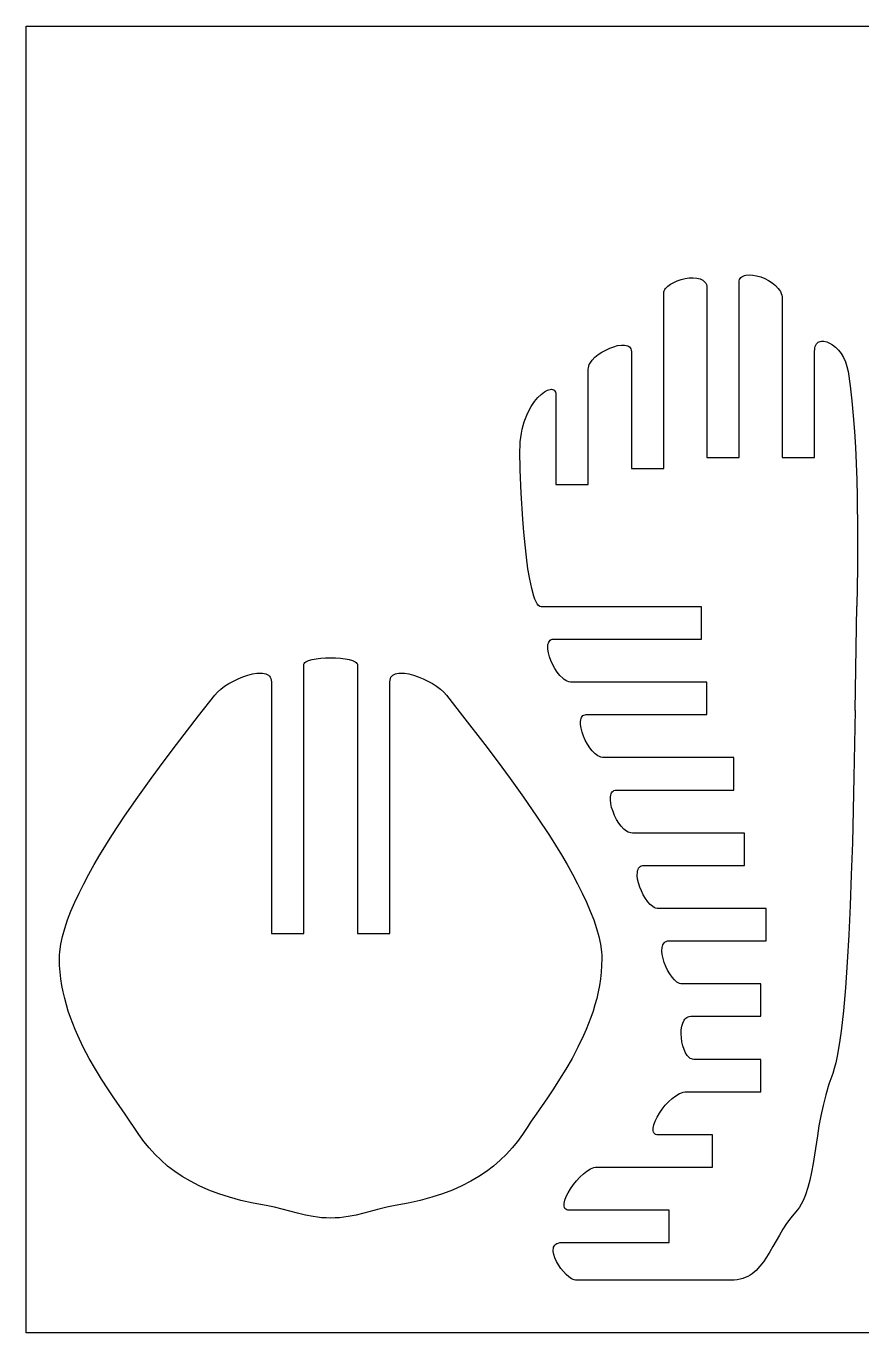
# Model space of a CAD drawing. Extents: x -1907 to 1907, y -3764 to 3764.
# Drawn here: x -1907 to -975, y -2247 to -789 of the extents above; entities that cross this region are included whole.
import ezdxf

# ---------------------------------------------------------------- set-up
doc = ezdxf.new("R2010")
doc.units = 0
doc.header["$MEASUREMENT"] = 0
doc.layers.get('0').update_dxf_attribs({"linetype": 'CONTINUOUS'})

msp = doc.modelspace()

# ---------------------------------------------------------------- linework, layer by layer
for p, q in [((-1907, -2246.5), (-1907, -788.9)), ((-1907, -788.9), (1907, -788.9)), ((-1191.5, -1079), (-1188.5, -1076.7)), ((-1188.5, -1076.7), (-1184.8, -1074.7)), ((-1184.8, -1074.7), (-1180.8, -1072.9)), ((-1180.8, -1072.9), (-1176.4, -1071.5)), ((-1176.4, -1071.5), (-1171.9, -1070.5)), ((-1171.9, -1070.5), (-1167.5, -1069.8)), ((-1167.5, -1069.8), (-1163.1, -1069.6)), ((-1163.1, -1069.6), (-1159.1, -1070)), ((-1159.1, -1070), (-1155.4, -1070.8)), ((-1155.4, -1070.8), (-1153.8, -1071.5)), ((-1153.8, -1071.5), (-1152.3, -1072.3)), ((-1152.3, -1072.3), (-1151.1, -1073.3)), ((-1151.1, -1073.3), (-1150, -1074.4)), ((-1150, -1074.4), (-1149.1, -1075.7)), ((-1149.1, -1075.7), (-1148.4, -1077.2)), ((-1148.4, -1077.2), (-1148, -1078.9)), ((-1111.8, -1074.6), (-1111.7, -1073)), ((-1111.8, -1270.2), (-1111.8, -1074.6)), ((-1111.7, -1073), (-1111.3, -1071.6)), ((-1111.3, -1071.6), (-1110.7, -1070.4)), ((-1110.7, -1070.4), (-1109.8, -1069.4)), ((-1109.8, -1069.4), (-1108.7, -1068.5)), ((-1108.7, -1068.5), (-1107.4, -1067.8)), ((-1107.4, -1067.8), (-1106, -1067.2)), ((-1106, -1067.2), (-1104.3, -1066.8)), ((-1104.3, -1066.8), (-1100.7, -1066.5)), ((-1100.7, -1066.5), (-1096.6, -1066.7)), ((-1096.6, -1066.7), (-1092.3, -1067.5)), ((-1092.3, -1067.5), (-1087.8, -1068.7)), ((-1087.8, -1068.7), (-1083.3, -1070.5)), ((-1083.3, -1070.5), (-1079, -1072.7)), ((-1079, -1072.7), (-1074.9, -1075.2)), ((-1074.9, -1075.2), (-1071.3, -1078.2)), ((-1071.3, -1078.2), (-1068.2, -1081.5)), ((-1196, -1086.8), (-1195.8, -1085.4)), ((-1196, -1282.2), (-1196, -1086.8)), ((-1195.8, -1085.4), (-1195.4, -1084.1)), ((-1195.4, -1084.1), (-1194.8, -1082.7)), ((-1194.8, -1082.7), (-1193.9, -1081.5)), ((-1193.9, -1081.5), (-1191.5, -1079)), ((-1148, -1078.9), (-1147.9, -1080.7)), ((-1147.9, -1080.7), (-1147.9, -1270.2)), ((-1068.2, -1081.5), (-1066.9, -1083.3)), ((-1066.9, -1083.3), (-1065.8, -1085.1)), ((-1065.8, -1085.1), (-1065, -1087)), ((-1065, -1087), (-1064.3, -1089)), ((-1064.3, -1089), (-1063.9, -1091)), ((-1063.9, -1091), (-1063.8, -1093.1)), ((-1063.8, -1093.1), (-1063.8, -1270.2)), ((-1264.9, -1152.6), (-1260.6, -1150.2)), ((-1260.6, -1150.2), (-1256.1, -1148.1)), ((-1256.1, -1148.1), (-1251.6, -1146.5)), ((-1251.6, -1146.5), (-1247.3, -1145.3)), ((-1247.3, -1145.3), (-1243.2, -1144.7)), ((-1243.2, -1144.7), (-1239.6, -1144.7)), ((-1239.6, -1144.7), (-1237.9, -1145)), ((-1237.9, -1145), (-1236.5, -1145.4)), ((-1236.5, -1145.4), (-1235.2, -1146)), ((-1235.2, -1146), (-1234.1, -1146.8)), ((-1234.1, -1146.8), (-1233.2, -1147.8)), ((-1233.2, -1147.8), (-1232.6, -1149)), ((-1232.6, -1149), (-1232.2, -1150.5)), ((-1232.2, -1150.5), (-1232, -1152.1)), ((-1027.7, -1151.5), (-1027.6, -1149.5)), ((-1027.6, -1149.5), (-1027.3, -1147.7)), ((-1027.3, -1147.7), (-1026.9, -1146.1)), ((-1026.9, -1146.1), (-1026.3, -1144.6)), ((-1026.3, -1144.6), (-1025.6, -1143.4)), ((-1025.6, -1143.4), (-1024.7, -1142.4)), ((-1024.7, -1142.4), (-1023.7, -1141.6)), ((-1023.7, -1141.6), (-1022.6, -1141)), ((-1022.6, -1141), (-1021.3, -1140.6)), ((-1021.3, -1140.6), (-1020, -1140.3)), ((-1020, -1140.3), (-1017.2, -1140.3)), ((-1017.2, -1140.3), (-1014.1, -1141.1)), ((-1014.1, -1141.1), (-1010.9, -1142.5)), ((-1010.9, -1142.5), (-1007.6, -1144.5)), ((-1007.6, -1144.5), (-1004.3, -1147.1)), ((-1004.3, -1147.1), (-1001.2, -1150.4)), ((-1001.2, -1150.4), (-998.2, -1154.1)), ((-1278.9, -1166.5), (-1278.1, -1164.8)), ((-1278.1, -1164.8), (-1275.7, -1161.5)), ((-1275.7, -1161.5), (-1272.6, -1158.3)), ((-1272.6, -1158.3), (-1269, -1155.3)), ((-1269, -1155.3), (-1264.9, -1152.6)), ((-1232, -1152.1), (-1232, -1282.2)), ((-1027.7, -1270.2), (-1027.7, -1151.5)), ((-998.2, -1154.1), (-995.6, -1158.4)), ((-995.6, -1158.4), (-993.4, -1163.2)), ((-993.4, -1163.2), (-991.6, -1168.4)), ((-1280.1, -1171.6), (-1280, -1169.9)), ((-1280.1, -1300.3), (-1280.1, -1171.6)), ((-1280, -1169.9), (-1279.6, -1168.2)), ((-1279.6, -1168.2), (-1278.9, -1166.5)), ((-991.6, -1168.4), (-990.4, -1174.1)), ((-990.4, -1174.1), (-988.1, -1190.2)), ((-1328.9, -1196.9), (-1325.5, -1195.1)), ((-1325.5, -1195.1), (-1323.9, -1194.5)), ((-1323.9, -1194.5), (-1322.5, -1194.1)), ((-1322.5, -1194.1), (-1321.1, -1194)), ((-1321.1, -1194), (-1319.9, -1194.2)), ((-1319.9, -1194.2), (-1318.8, -1194.5)), ((-1318.8, -1194.5), (-1317.9, -1195.1)), ((-1317.9, -1195.1), (-1317.2, -1196)), ((-988.1, -1190.2), (-986.1, -1206.7)), ((-1343.6, -1213.2), (-1340, -1207.8)), ((-1340, -1207.8), (-1336.3, -1203.3)), ((-1336.3, -1203.3), (-1332.5, -1199.7)), ((-1332.5, -1199.7), (-1328.9, -1196.9)), ((-1317.2, -1196), (-1316.6, -1197.1)), ((-1316.6, -1197.1), (-1316.3, -1198.4)), ((-1316.3, -1198.4), (-1316.2, -1200)), ((-1316.2, -1200), (-1316.2, -1300.3)), ((-986.1, -1206.7), (-984.5, -1223.6)), ((-1350.1, -1226.5), (-1348.6, -1222.9)), ((-1348.6, -1222.9), (-1347, -1219.4)), ((-1347, -1219.4), (-1343.6, -1213.2)), ((-984.5, -1223.6), (-983.1, -1240.9)), ((-1354.6, -1243.1), (-1353.7, -1238.6)), ((-1353.7, -1238.6), (-1352.6, -1234.4)), ((-1352.6, -1234.4), (-1351.4, -1230.3)), ((-1351.4, -1230.3), (-1350.1, -1226.5)), ((-1356.2, -1257.5), (-1355.9, -1252.5)), ((-1355.9, -1252.5), (-1355.3, -1247.7)), ((-1355.3, -1247.7), (-1354.6, -1243.1)), ((-983.1, -1240.9), (-982, -1258.5)), ((-1356.3, -1262.8), (-1356.2, -1257.5)), ((-1356, -1283.9), (-1356.3, -1262.8)), ((-982, -1258.5), (-981.2, -1276.6)), ((-1232, -1282.2), (-1196, -1282.2)), ((-1147.9, -1270.2), (-1111.8, -1270.2)), ((-1063.8, -1270.2), (-1027.7, -1270.2)), ((-981.2, -1276.6), (-980.6, -1295.1)), ((-1354.9, -1310), (-1356, -1283.9)), ((-980.6, -1295.1), (-980.2, -1314)), ((-1353.1, -1338.7), (-1354.9, -1310)), ((-1316.2, -1300.3), (-1280.1, -1300.3)), ((-980.2, -1314), (-979.8, -1352.9)), ((-1351.9, -1353.3), (-1353.1, -1338.7)), ((-1350.6, -1367.6), (-1351.9, -1353.3)), ((-979.8, -1352.9), (-980, -1393.5)), ((-1349, -1381.3), (-1350.6, -1367.6)), ((-1347.3, -1394.2), (-1349, -1381.3)), ((-1345.3, -1405.9), (-1347.3, -1394.2)), ((-980, -1393.5), (-980.5, -1435.8)), ((-1343.2, -1416.2), (-1345.3, -1405.9)), ((-1340.8, -1424.7), (-1343.2, -1416.2)), ((-1339.6, -1428.2), (-1340.8, -1424.7)), ((-1338.3, -1431.1), (-1339.6, -1428.2)), ((-1337, -1433.5), (-1338.3, -1431.1)), ((-1335.6, -1435.2), (-1337, -1433.5)), ((-1334.1, -1436.3), (-1335.6, -1435.2)), ((-1332.6, -1436.6), (-1334.1, -1436.3)), ((-1153.7, -1436.6), (-1332.6, -1436.6)), ((-1153.7, -1472.7), (-1153.7, -1436.6)), ((-982.4, -1552.2), (-980.5, -1435.8)), ((-1325.2, -1480.2), (-1325, -1478.6)), ((-1325.1, -1483.9), (-1325.2, -1480.2)), ((-1324.4, -1487.9), (-1325.1, -1483.9)), ((-1325, -1478.6), (-1324.6, -1477.1)), ((-1324.6, -1477.1), (-1324.1, -1475.9)), ((-1324.1, -1475.9), (-1323.4, -1474.8)), ((-1323.4, -1474.8), (-1322.6, -1473.9)), ((-1322.6, -1473.9), (-1321.5, -1473.2)), ((-1321.5, -1473.2), (-1320.3, -1472.8)), ((-1320.3, -1472.8), (-1318.9, -1472.7)), ((-1318.9, -1472.7), (-1153.7, -1472.7)), ((-1597.4, -1501.7), (-1597.3, -1500.7)), ((-1597.3, -1500.7), (-1596.8, -1499.8)), ((-1596.8, -1499.8), (-1596, -1498.9)), ((-1596, -1498.9), (-1594.9, -1498.1)), ((-1594.9, -1498.1), (-1591.9, -1496.7)), ((-1591.9, -1496.7), (-1588, -1495.5)), ((-1588, -1495.5), (-1583.5, -1494.6)), ((-1583.5, -1494.6), (-1578.4, -1493.9)), ((-1578.4, -1493.9), (-1573, -1493.5)), ((-1573, -1493.5), (-1567.4, -1493.4)), ((-1567.4, -1493.4), (-1561.8, -1493.5)), ((-1561.8, -1493.5), (-1556.4, -1493.9)), ((-1556.4, -1493.9), (-1551.3, -1494.6)), ((-1551.3, -1494.6), (-1546.7, -1495.5)), ((-1546.7, -1495.5), (-1542.9, -1496.7)), ((-1542.9, -1496.7), (-1539.9, -1498.1)), ((-1539.9, -1498.1), (-1538.8, -1498.9)), ((-1538.8, -1498.9), (-1538, -1499.8)), ((-1538, -1499.8), (-1537.5, -1500.7)), ((-1537.5, -1500.7), (-1537.3, -1501.7)), ((-1323.3, -1492.3), (-1324.4, -1487.9)), ((-1321.7, -1496.7), (-1323.3, -1492.3)), ((-1319.7, -1501.2), (-1321.7, -1496.7)), ((-1317.3, -1505.6), (-1319.7, -1501.2)), ((-1670.5, -1516.8), (-1665.2, -1514.6)), ((-1665.2, -1514.6), (-1659.9, -1512.8)), ((-1659.9, -1512.8), (-1654.7, -1511.5)), ((-1654.7, -1511.5), (-1649.8, -1510.7)), ((-1649.8, -1510.7), (-1645.4, -1510.5)), ((-1645.4, -1510.5), (-1643.3, -1510.6)), ((-1643.3, -1510.6), (-1641.4, -1510.9)), ((-1641.4, -1510.9), (-1639.7, -1511.4)), ((-1639.7, -1511.4), (-1638.1, -1512)), ((-1638.1, -1512), (-1636.8, -1512.8)), ((-1636.8, -1512.8), (-1635.6, -1513.9)), ((-1635.6, -1513.9), (-1634.7, -1515.1)), ((-1634.7, -1515.1), (-1634.1, -1516.6)), ((-1597.4, -1801.1), (-1597.4, -1501.7)), ((-1537.3, -1501.7), (-1537.3, -1801.1)), ((-1500.7, -1516.6), (-1500.1, -1515.1)), ((-1500.1, -1515.1), (-1499.1, -1513.9)), ((-1499.1, -1513.9), (-1498, -1512.8)), ((-1498, -1512.8), (-1496.6, -1512)), ((-1496.6, -1512), (-1495.1, -1511.4)), ((-1495.1, -1511.4), (-1493.4, -1510.9)), ((-1493.4, -1510.9), (-1491.5, -1510.6)), ((-1491.5, -1510.6), (-1489.4, -1510.5)), ((-1489.4, -1510.5), (-1485, -1510.7)), ((-1485, -1510.7), (-1480.1, -1511.5)), ((-1480.1, -1511.5), (-1474.9, -1512.8)), ((-1474.9, -1512.8), (-1469.6, -1514.6)), ((-1469.6, -1514.6), (-1464.2, -1516.8)), ((-1314.6, -1509.6), (-1317.3, -1505.6)), ((-1311.7, -1513.3), (-1314.6, -1509.6)), ((-1308.5, -1516.3), (-1311.7, -1513.3)), ((-1693.5, -1531.7), (-1689.8, -1528.4)), ((-1689.8, -1528.4), (-1685.6, -1525.2)), ((-1685.6, -1525.2), (-1680.9, -1522.2)), ((-1680.9, -1522.2), (-1675.8, -1519.4)), ((-1675.8, -1519.4), (-1670.5, -1516.8)), ((-1634.1, -1516.6), (-1633.6, -1518.3)), ((-1633.6, -1518.3), (-1633.5, -1520.2)), ((-1633.5, -1520.2), (-1633.5, -1801.1)), ((-1501.3, -1520.2), (-1501.1, -1518.3)), ((-1501.3, -1801.1), (-1501.3, -1520.2)), ((-1501.1, -1518.3), (-1500.7, -1516.6)), ((-1464.2, -1516.8), (-1459, -1519.4)), ((-1459, -1519.4), (-1453.9, -1522.2)), ((-1453.9, -1522.2), (-1449.2, -1525.2)), ((-1449.2, -1525.2), (-1445, -1528.4)), ((-1445, -1528.4), (-1441.3, -1531.7)), ((-1306.9, -1517.6), (-1308.5, -1516.3)), ((-1305.2, -1518.7), (-1306.9, -1517.6)), ((-1303.5, -1519.6), (-1305.2, -1518.7)), ((-1301.8, -1520.2), (-1303.5, -1519.6)), ((-1300, -1520.6), (-1301.8, -1520.2)), ((-1298.3, -1520.8), (-1300, -1520.6)), ((-1147.7, -1520.8), (-1298.3, -1520.8)), ((-1147.7, -1556.8), (-1147.7, -1520.8)), ((-1714.6, -1558.4), (-1696.4, -1535.1)), ((-1696.4, -1535.1), (-1693.5, -1531.7)), ((-1441.3, -1531.7), (-1438.3, -1535.1)), ((-1438.3, -1535.1), (-1420.2, -1558.4)), ((-1739.3, -1590.2), (-1714.6, -1558.4)), ((-1420.2, -1558.4), (-1395.5, -1590.2)), ((-1287.6, -1560), (-1286.9, -1558.9)), ((-1286.9, -1558.9), (-1286, -1558)), ((-1286, -1558), (-1285, -1557.4)), ((-1285, -1557.4), (-1283.7, -1557)), ((-1283.7, -1557), (-1282.3, -1556.8)), ((-1282.3, -1556.8), (-1147.7, -1556.8)), ((-982.4, -1552.2), (-983.8, -1626.6)), ((-1288.7, -1564.4), (-1288.5, -1562.7)), ((-1288.6, -1568), (-1288.7, -1564.4)), ((-1288, -1572.1), (-1288.6, -1568)), ((-1288.5, -1562.7), (-1288.1, -1561.3)), ((-1288.1, -1561.3), (-1287.6, -1560)), ((-1286.9, -1576.4), (-1288, -1572.1)), ((-1285.4, -1580.9), (-1286.9, -1576.4)), ((-1283.4, -1585.4), (-1285.4, -1580.9)), ((-1281.1, -1589.7), (-1283.4, -1585.4)), ((-1753.2, -1608.6), (-1739.3, -1590.2)), ((-1395.5, -1590.2), (-1381.6, -1608.6)), ((-1278.5, -1593.8), (-1281.1, -1589.7)), ((-1275.6, -1597.4), (-1278.5, -1593.8)), ((-1272.5, -1600.5), (-1275.6, -1597.4)), ((-1269.3, -1602.9), (-1272.5, -1600.5)), ((-1267.6, -1603.7), (-1269.3, -1602.9)), ((-1767.7, -1628.3), (-1753.2, -1608.6)), ((-1381.6, -1608.6), (-1367.1, -1628.3)), ((-1265.9, -1604.4), (-1267.6, -1603.7)), ((-1264.2, -1604.8), (-1265.9, -1604.4)), ((-1262.5, -1604.9), (-1264.2, -1604.8)), ((-1117.7, -1604.9), (-1262.5, -1604.9)), ((-1117.7, -1641), (-1117.7, -1604.9)), ((-1782.4, -1648.8), (-1767.7, -1628.3)), ((-1367.1, -1628.3), (-1352.3, -1648.8)), ((-983.8, -1626.6), (-985.6, -1700)), ((-1255.4, -1648.5), (-1255.1, -1646.9)), ((-1255.1, -1646.9), (-1254.7, -1645.4)), ((-1254.7, -1645.4), (-1254.1, -1644.1)), ((-1254.1, -1644.1), (-1253.4, -1643)), ((-1253.4, -1643), (-1252.5, -1642.2)), ((-1252.5, -1642.2), (-1251.4, -1641.5)), ((-1251.4, -1641.5), (-1250.1, -1641.1)), ((-1250.1, -1641.1), (-1248.6, -1641)), ((-1248.6, -1641), (-1117.7, -1641)), ((-1797.1, -1670.1), (-1782.4, -1648.8)), ((-1352.3, -1648.8), (-1337.7, -1670.1)), ((-1255.4, -1652.1), (-1255.4, -1648.5)), ((-1255, -1656.2), (-1255.4, -1652.1)), ((-1254, -1660.5), (-1255, -1656.2)), ((-1252.5, -1665), (-1254, -1660.5)), ((-1811.3, -1691.7), (-1797.1, -1670.1)), ((-1337.7, -1670.1), (-1323.4, -1691.7)), ((-1250.7, -1669.5), (-1252.5, -1665)), ((-1248.5, -1673.8), (-1250.7, -1669.5)), ((-1246, -1677.9), (-1248.5, -1673.8)), ((-1243.3, -1681.5), (-1246, -1677.9)), ((-1240.4, -1684.6), (-1243.3, -1681.5)), ((-1237.3, -1687), (-1240.4, -1684.6)), ((-1235.7, -1687.9), (-1237.3, -1687)), ((-1234.1, -1688.5), (-1235.7, -1687.9)), ((-1232.5, -1688.9), (-1234.1, -1688.5)), ((-1230.9, -1689.1), (-1232.5, -1688.9)), ((-1105.7, -1689.1), (-1230.9, -1689.1)), ((-1105.7, -1725.1), (-1105.7, -1689.1)), ((-1824.8, -1713.4), (-1818.2, -1702.6)), ((-1818.2, -1702.6), (-1811.3, -1691.7)), ((-1323.4, -1691.7), (-1316.6, -1702.6)), ((-1316.6, -1702.6), (-1310, -1713.4)), ((-985.6, -1700), (-986.8, -1735.5)), ((-1831.1, -1724.2), (-1824.8, -1713.4)), ((-1310, -1713.4), (-1303.7, -1724.2)), ((-1837.1, -1734.9), (-1831.1, -1724.2)), ((-1303.7, -1724.2), (-1297.7, -1734.9)), ((-1225.4, -1736.3), (-1225.3, -1732.6)), ((-1225.3, -1732.6), (-1225, -1731)), ((-1225, -1731), (-1224.5, -1729.6)), ((-1224.5, -1729.6), (-1223.9, -1728.3)), ((-1223.9, -1728.3), (-1223.1, -1727.2)), ((-1223.1, -1727.2), (-1222.2, -1726.3)), ((-1222.2, -1726.3), (-1221, -1725.7)), ((-1221, -1725.7), (-1219.7, -1725.3)), ((-1219.7, -1725.3), (-1218.2, -1725.1)), ((-1218.2, -1725.1), (-1105.7, -1725.1)), ((-1848, -1756), (-1842.7, -1745.5)), ((-1842.7, -1745.5), (-1837.1, -1734.9)), ((-1297.7, -1734.9), (-1292, -1745.5)), ((-1292, -1745.5), (-1286.8, -1756)), ((-1225, -1740.3), (-1225.4, -1736.3)), ((-1224.1, -1744.7), (-1225, -1740.3)), ((-1222.7, -1749.2), (-1224.1, -1744.7)), ((-986.8, -1735.5), (-988.1, -1769.7)), ((-1852.7, -1766.2), (-1848, -1756)), ((-1286.8, -1756), (-1282.1, -1766.2)), ((-1220.9, -1753.6), (-1222.7, -1749.2)), ((-1218.8, -1758), (-1220.9, -1753.6)), ((-1216.4, -1762), (-1218.8, -1758)), ((-1213.8, -1765.7), (-1216.4, -1762)), ((-1860.7, -1785.9), (-1857, -1776.2)), ((-1857, -1776.2), (-1852.7, -1766.2)), ((-1282.1, -1766.2), (-1277.8, -1776.2)), ((-1277.8, -1776.2), (-1274, -1785.9)), ((-1211, -1768.8), (-1213.8, -1765.7)), ((-1208, -1771.1), (-1211, -1768.8)), ((-1206.5, -1772), (-1208, -1771.1)), ((-1205, -1772.7), (-1206.5, -1772)), ((-1203.4, -1773.1), (-1205, -1772.7)), ((-1201.9, -1773.2), (-1203.4, -1773.1)), ((-1081.6, -1773.2), (-1201.9, -1773.2)), ((-1081.6, -1809.3), (-1081.6, -1773.2)), ((-988.1, -1769.7), (-989.6, -1802.4)), ((-1863.9, -1795.3), (-1860.7, -1785.9)), ((-1274, -1785.9), (-1270.9, -1795.3)), ((-1868.3, -1813.1), (-1866.4, -1804.4)), ((-1866.4, -1804.4), (-1863.9, -1795.3)), ((-1633.5, -1801.1), (-1597.4, -1801.1)), ((-1537.3, -1801.1), (-1501.3, -1801.1)), ((-1270.9, -1795.3), (-1268.4, -1804.4)), ((-1268.4, -1804.4), (-1266.5, -1813.1)), ((-989.6, -1802.4), (-991.3, -1833.1)), ((-1869.7, -1825.3), (-1869.4, -1821.4)), ((-1869.4, -1821.4), (-1868.3, -1813.1)), ((-1266.5, -1813.1), (-1265.4, -1821.4)), ((-1265.4, -1821.4), (-1265.1, -1825.3)), ((-1197.9, -1820.4), (-1197.8, -1816.8)), ((-1197.6, -1824.5), (-1197.9, -1820.4)), ((-1197.8, -1816.8), (-1197.4, -1815.1)), ((-1197.4, -1815.1), (-1196.9, -1813.7)), ((-1196.9, -1813.7), (-1196.3, -1812.4)), ((-1196.3, -1812.4), (-1195.5, -1811.3)), ((-1195.5, -1811.3), (-1194.4, -1810.4)), ((-1194.4, -1810.4), (-1193.2, -1809.8)), ((-1193.2, -1809.8), (-1191.8, -1809.4)), ((-1191.8, -1809.4), (-1190.2, -1809.3)), ((-1190.2, -1809.3), (-1081.6, -1809.3)), ((-1869.8, -1829.2), (-1869.7, -1825.3)), ((-1869.6, -1836.8), (-1869.8, -1829.2)), ((-1265, -1829.2), (-1265.2, -1836.8)), ((-1265.1, -1825.3), (-1265, -1829.2)), ((-1196.7, -1828.8), (-1197.6, -1824.5)), ((-1195.4, -1833.3), (-1196.7, -1828.8)), ((-1193.7, -1837.8), (-1195.4, -1833.3)), ((-991.3, -1833.1), (-993.3, -1861.5)), ((-1869.1, -1844.3), (-1869.6, -1836.8)), ((-1868.3, -1851.7), (-1869.1, -1844.3)), ((-1265.7, -1844.3), (-1266.5, -1851.7)), ((-1265.2, -1836.8), (-1265.7, -1844.3)), ((-1191.6, -1842.1), (-1193.7, -1837.8)), ((-1189.3, -1846.2), (-1191.6, -1842.1)), ((-1186.7, -1849.8), (-1189.3, -1846.2)), ((-1184, -1852.9), (-1186.7, -1849.8)), ((-1867.1, -1859.1), (-1868.3, -1851.7)), ((-1865.7, -1866.3), (-1867.1, -1859.1)), ((-1267.6, -1859.1), (-1269, -1866.3)), ((-1266.5, -1851.7), (-1267.6, -1859.1)), ((-1181.2, -1855.3), (-1184, -1852.9)), ((-1179.8, -1856.1), (-1181.2, -1855.3)), ((-1178.4, -1856.8), (-1179.8, -1856.1)), ((-1177, -1857.2), (-1178.4, -1856.8)), ((-1175.5, -1857.3), (-1177, -1857.2)), ((-1087.6, -1857.3), (-1175.5, -1857.3)), ((-1087.6, -1893.4), (-1087.6, -1857.3)), ((-993.3, -1861.5), (-995.5, -1887.3)), ((-1864, -1873.6), (-1865.7, -1866.3)), ((-1862.1, -1880.7), (-1864, -1873.6)), ((-1270.7, -1873.6), (-1272.7, -1880.7)), ((-1269, -1866.3), (-1270.7, -1873.6)), ((-1860, -1887.7), (-1862.1, -1880.7)), ((-1857.6, -1894.7), (-1860, -1887.7)), ((-1855, -1901.5), (-1857.6, -1894.7)), ((-1277.2, -1894.7), (-1279.7, -1901.5)), ((-1274.8, -1887.7), (-1277.2, -1894.7)), ((-1272.7, -1880.7), (-1274.8, -1887.7)), ((-1171.3, -1895.5), (-1170.1, -1894.6)), ((-1170.1, -1894.6), (-1168.8, -1893.9)), ((-1168.8, -1893.9), (-1167.4, -1893.5)), ((-1167.4, -1893.5), (-1165.8, -1893.4)), ((-1165.8, -1893.4), (-1087.6, -1893.4)), ((-995.5, -1887.3), (-998, -1910.1)), ((-1852.3, -1908.3), (-1855, -1901.5)), ((-1849.4, -1914.9), (-1852.3, -1908.3)), ((-1282.5, -1908.3), (-1285.4, -1914.9)), ((-1279.7, -1901.5), (-1282.5, -1908.3)), ((-1176.5, -1912.9), (-1176.3, -1908.6)), ((-1176.3, -1908.6), (-1175.7, -1904.5)), ((-1175.7, -1904.5), (-1174.7, -1900.9)), ((-1174.7, -1900.9), (-1173.2, -1897.8)), ((-1173.2, -1897.8), (-1172.3, -1896.5)), ((-1172.3, -1896.5), (-1171.3, -1895.5)), ((-1843.2, -1927.9), (-1849.4, -1914.9)), ((-1285.4, -1914.9), (-1291.6, -1927.9)), ((-1176.2, -1917.4), (-1176.5, -1912.9)), ((-1175.6, -1921.9), (-1176.2, -1917.4)), ((-1174.6, -1926.3), (-1175.6, -1921.9)), ((-999.4, -1920.2), (-1000.9, -1929.5)), ((-998, -1910.1), (-999.4, -1920.2)), ((-1836.6, -1940.3), (-1843.2, -1927.9)), ((-1291.6, -1927.9), (-1298.2, -1940.3)), ((-1173.3, -1930.3), (-1174.6, -1926.3)), ((-1171.6, -1934), (-1173.3, -1930.3)), ((-1169.7, -1937), (-1171.6, -1934)), ((-1168.6, -1938.3), (-1169.7, -1937)), ((-1167.5, -1939.4), (-1168.6, -1938.3)), ((-1002.4, -1937.9), (-1004, -1945.3)), ((-1000.9, -1929.5), (-1002.4, -1937.9)), ((-1829.8, -1952.2), (-1836.6, -1940.3)), ((-1822.8, -1963.6), (-1829.8, -1952.2)), ((-1305, -1952.2), (-1312, -1963.6)), ((-1298.2, -1940.3), (-1305, -1952.2)), ((-1166.3, -1940.3), (-1167.5, -1939.4)), ((-1165, -1940.9), (-1166.3, -1940.3)), ((-1163.7, -1941.3), (-1165, -1940.9)), ((-1162.3, -1941.5), (-1163.7, -1941.3)), ((-1087.6, -1941.5), (-1162.3, -1941.5)), ((-1087.6, -1977.5), (-1087.6, -1941.5)), ((-1005.7, -1951.8), (-1007.5, -1957.1)), ((-1004, -1945.3), (-1005.7, -1951.8)), ((-1815.8, -1974.3), (-1822.8, -1963.6)), ((-1312, -1963.6), (-1318.9, -1974.3)), ((-1007.5, -1957.1), (-1011.7, -1969.2)), ((-1809.1, -1984.4), (-1815.8, -1974.3)), ((-1318.9, -1974.3), (-1325.7, -1984.4)), ((-1186.5, -1985), (-1182.4, -1982)), ((-1182.4, -1982), (-1178.2, -1979.6)), ((-1178.2, -1979.6), (-1176.2, -1978.7)), ((-1176.2, -1978.7), (-1174.1, -1978.1)), ((-1174.1, -1978.1), (-1172.1, -1977.7)), ((-1172.1, -1977.7), (-1170.1, -1977.5)), ((-1170.1, -1977.5), (-1087.6, -1977.5)), ((-1015.3, -1981.1), (-1018.2, -1992.9)), ((-1011.7, -1969.2), (-1015.3, -1981.1)), ((-1796.6, -2002.5), (-1809.1, -1984.4)), ((-1325.7, -1984.4), (-1338.2, -2002.5)), ((-1197.7, -1997.1), (-1194.2, -1992.7)), ((-1194.2, -1992.7), (-1190.5, -1988.7)), ((-1190.5, -1988.7), (-1186.5, -1985)), ((-1018.2, -1992.9), (-1020.7, -2004.4)), ((-1791.2, -2010.4), (-1796.6, -2002.5)), ((-1786.5, -2017.5), (-1791.2, -2010.4)), ((-1343.6, -2010.4), (-1348.2, -2017.5)), ((-1338.2, -2002.5), (-1343.6, -2010.4)), ((-1207, -2014.5), (-1205.5, -2010.4)), ((-1205.5, -2010.4), (-1203.4, -2006.1)), ((-1203.4, -2006.1), (-1200.8, -2001.6)), ((-1200.8, -2001.6), (-1197.7, -1997.1)), ((-1020.7, -2004.4), (-1022.8, -2015.7)), ((-1781.3, -2025.4), (-1786.5, -2017.5)), ((-1775.8, -2033), (-1781.3, -2025.4)), ((-1353.5, -2025.4), (-1359, -2033)), ((-1348.2, -2017.5), (-1353.5, -2025.4)), ((-1207.8, -2019.7), (-1207.7, -2018.1)), ((-1207.7, -2021.2), (-1207.8, -2019.7)), ((-1207.7, -2018.1), (-1207, -2014.5)), ((-1207.4, -2022.5), (-1207.7, -2021.2)), ((-1206.8, -2023.5), (-1207.4, -2022.5)), ((-1206, -2024.4), (-1206.8, -2023.5)), ((-1205, -2025.1), (-1206, -2024.4)), ((-1203.7, -2025.5), (-1205, -2025.1)), ((-1202.2, -2025.6), (-1203.7, -2025.5)), ((-1141.7, -2025.6), (-1202.2, -2025.6)), ((-1141.7, -2061.7), (-1141.7, -2025.6)), ((-1022.8, -2015.7), (-1024.6, -2026.7)), ((-1769.8, -2040.3), (-1775.8, -2033)), ((-1763.4, -2047.3), (-1769.8, -2040.3)), ((-1365, -2040.3), (-1371.4, -2047.3)), ((-1359, -2033), (-1365, -2040.3)), ((-1024.6, -2026.7), (-1027.8, -2047.8)), ((-1756.5, -2054), (-1763.4, -2047.3)), ((-1749.2, -2060.4), (-1756.5, -2054)), ((-1378.2, -2054), (-1385.6, -2060.4)), ((-1371.4, -2047.3), (-1378.2, -2054)), ((-1027.8, -2047.8), (-1029.3, -2057.7)), ((-1741.3, -2066.4), (-1749.2, -2060.4)), ((-1732.8, -2072.1), (-1741.3, -2066.4)), ((-1393.5, -2066.4), (-1402, -2072.1)), ((-1385.6, -2060.4), (-1393.5, -2066.4)), ((-1289.4, -2072.8), (-1285.5, -2069.2)), ((-1285.5, -2069.2), (-1281.5, -2066.1)), ((-1281.5, -2066.1), (-1277.5, -2063.7)), ((-1277.5, -2063.7), (-1275.6, -2062.9)), ((-1275.6, -2062.9), (-1273.7, -2062.2)), ((-1273.7, -2062.2), (-1271.9, -2061.8)), ((-1271.9, -2061.8), (-1270.1, -2061.7)), ((-1270.1, -2061.7), (-1141.7, -2061.7)), ((-1031, -2067.1), (-1032.9, -2076.1)), ((-1029.3, -2057.7), (-1031, -2067.1)), ((-1723.6, -2077.5), (-1732.8, -2072.1)), ((-1713.9, -2082.5), (-1723.6, -2077.5)), ((-1703.4, -2087.2), (-1713.9, -2082.5)), ((-1420.9, -2082.5), (-1431.4, -2087.2)), ((-1411.1, -2077.5), (-1420.9, -2082.5)), ((-1402, -2072.1), (-1411.1, -2077.5)), ((-1299.8, -2085.7), (-1296.6, -2081.2)), ((-1296.6, -2081.2), (-1293.1, -2076.9)), ((-1293.1, -2076.9), (-1289.4, -2072.8)), ((-1032.9, -2076.1), (-1035.1, -2084.5)), ((-1692.2, -2091.4), (-1703.4, -2087.2)), ((-1680.2, -2095.3), (-1692.2, -2091.4)), ((-1667.4, -2098.8), (-1680.2, -2095.3)), ((-1653.8, -2101.8), (-1667.4, -2098.8)), ((-1467.4, -2098.8), (-1481, -2101.8)), ((-1454.6, -2095.3), (-1467.4, -2098.8)), ((-1442.6, -2091.4), (-1454.6, -2095.3)), ((-1431.4, -2087.2), (-1442.6, -2091.4)), ((-1307, -2102.2), (-1306.2, -2098.6)), ((-1306.2, -2098.6), (-1304.7, -2094.5)), ((-1304.7, -2094.5), (-1302.5, -2090.2)), ((-1302.5, -2090.2), (-1299.8, -2085.7)), ((-1039.2, -2096.1), (-1040.9, -2099.6)), ((-1037.7, -2092.4), (-1039.2, -2096.1)), ((-1035.1, -2084.5), (-1037.7, -2092.4)), ((-1639.3, -2104.5), (-1653.8, -2101.8)), ((-1630.1, -2106.2), (-1639.3, -2104.5)), ((-1621.3, -2108.4), (-1630.1, -2106.2)), ((-1604.2, -2113), (-1621.3, -2108.4)), ((-1595.6, -2115.2), (-1604.2, -2113)), ((-1530.5, -2113), (-1539.1, -2115.2)), ((-1513.5, -2108.4), (-1530.5, -2113)), ((-1504.7, -2106.2), (-1513.5, -2108.4)), ((-1495.5, -2104.5), (-1504.7, -2106.2)), ((-1481, -2101.8), (-1495.5, -2104.5)), ((-1307.1, -2103.9), (-1307, -2102.2)), ((-1307, -2105.3), (-1307.1, -2103.9)), ((-1306.7, -2106.6), (-1307, -2105.3)), ((-1306.1, -2107.7), (-1306.7, -2106.6)), ((-1305.2, -2108.6), (-1306.1, -2107.7)), ((-1304.1, -2109.2), (-1305.2, -2108.6)), ((-1302.8, -2109.6), (-1304.1, -2109.2)), ((-1301.1, -2109.7), (-1302.8, -2109.6)), ((-1189.8, -2109.7), (-1301.1, -2109.7)), ((-1189.8, -2145.8), (-1189.8, -2109.7)), ((-1049.1, -2112), (-1054.2, -2118.2)), ((-1046.8, -2109.2), (-1049.1, -2112)), ((-1044.7, -2106.2), (-1046.8, -2109.2)), ((-1042.7, -2103), (-1044.7, -2106.2)), ((-1040.9, -2099.6), (-1042.7, -2103)), ((-1586.7, -2116.9), (-1595.6, -2115.2)), ((-1582.1, -2117.6), (-1586.7, -2116.9)), ((-1577.4, -2118.1), (-1582.1, -2117.6)), ((-1572.5, -2118.4), (-1577.4, -2118.1)), ((-1567.4, -2118.5), (-1572.5, -2118.4)), ((-1562.3, -2118.4), (-1567.4, -2118.5)), ((-1557.4, -2118.1), (-1562.3, -2118.4)), ((-1552.6, -2117.6), (-1557.4, -2118.1)), ((-1548, -2116.9), (-1552.6, -2117.6)), ((-1539.1, -2115.2), (-1548, -2116.9)), ((-1058.9, -2124.5), (-1063.1, -2131)), ((-1054.2, -2118.2), (-1058.9, -2124.5)), ((-1067, -2137.4), (-1074.2, -2150.1)), ((-1063.1, -2131), (-1067, -2137.4)), ((-1319.1, -2153.9), (-1319, -2152.4)), ((-1319.1, -2155.6), (-1319.1, -2153.9)), ((-1318.5, -2159.1), (-1319.1, -2155.6)), ((-1319, -2152.4), (-1318.7, -2151)), ((-1318.7, -2151), (-1318.1, -2149.7)), ((-1318.1, -2149.7), (-1317.3, -2148.6)), ((-1317.3, -2148.6), (-1316.3, -2147.6)), ((-1316.3, -2147.6), (-1315.1, -2146.8)), ((-1315.1, -2146.8), (-1313.5, -2146.3)), ((-1313.5, -2146.3), (-1311.7, -2145.9)), ((-1311.7, -2145.9), (-1309.6, -2145.8)), ((-1309.6, -2145.8), (-1189.8, -2145.8)), ((-1077.7, -2156.2), (-1081.2, -2162)), ((-1074.2, -2150.1), (-1077.7, -2156.2)), ((-1317.2, -2162.9), (-1318.5, -2159.1)), ((-1315.4, -2166.8), (-1317.2, -2162.9)), ((-1313.2, -2170.8), (-1315.4, -2166.8)), ((-1310.6, -2174.6), (-1313.2, -2170.8)), ((-1084.8, -2167.4), (-1088.6, -2172.3)), ((-1081.2, -2162), (-1084.8, -2167.4)), ((-1307.8, -2178.1), (-1310.6, -2174.6)), ((-1304.8, -2181.3), (-1307.8, -2178.1)), ((-1301.8, -2184), (-1304.8, -2181.3)), ((-1298.8, -2186.1), (-1301.8, -2184)), ((-1295.8, -2187.4), (-1298.8, -2186.1)), ((-1107.8, -2185.9), (-1110.8, -2186.8)), ((-1105, -2184.9), (-1107.8, -2185.9)), ((-1102.3, -2183.6), (-1105, -2184.9)), ((-1099.7, -2182.2), (-1102.3, -2183.6)), ((-1097.3, -2180.5), (-1099.7, -2182.2)), ((-1095, -2178.7), (-1097.3, -2180.5)), ((-1092.8, -2176.8), (-1095, -2178.7)), ((-1088.6, -2172.3), (-1092.8, -2176.8)), ((-1294.5, -2187.8), (-1295.8, -2187.4)), ((-1293.1, -2187.9), (-1294.5, -2187.8)), ((-1120.8, -2187.9), (-1293.1, -2187.9)), ((-1117.3, -2187.7), (-1120.8, -2187.9)), ((-1114, -2187.4), (-1117.3, -2187.7)), ((-1110.8, -2186.8), (-1114, -2187.4)), ((1907, -2246.5), (-1907, -2246.5))]:
    msp.add_line(p, q)

doc.saveas('drawing.dxf')
